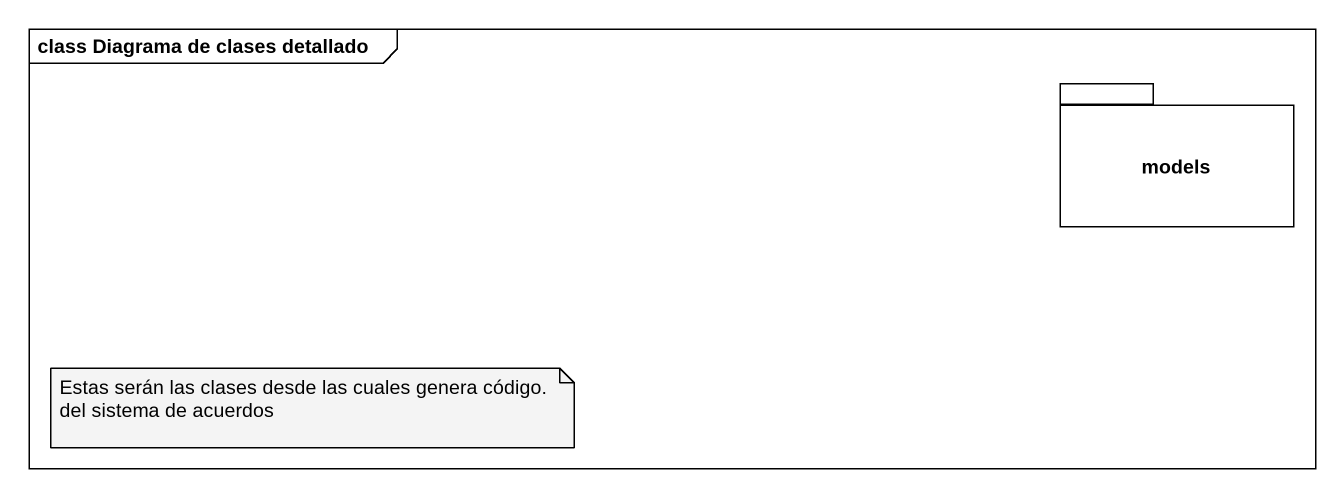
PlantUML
@startuml
mainframe class Diagrama de clases detallado
package models {
}
note as N1
  Estas serán las clases desde las cuales genera código. del sistema de acuerdos
end note
@enduml
